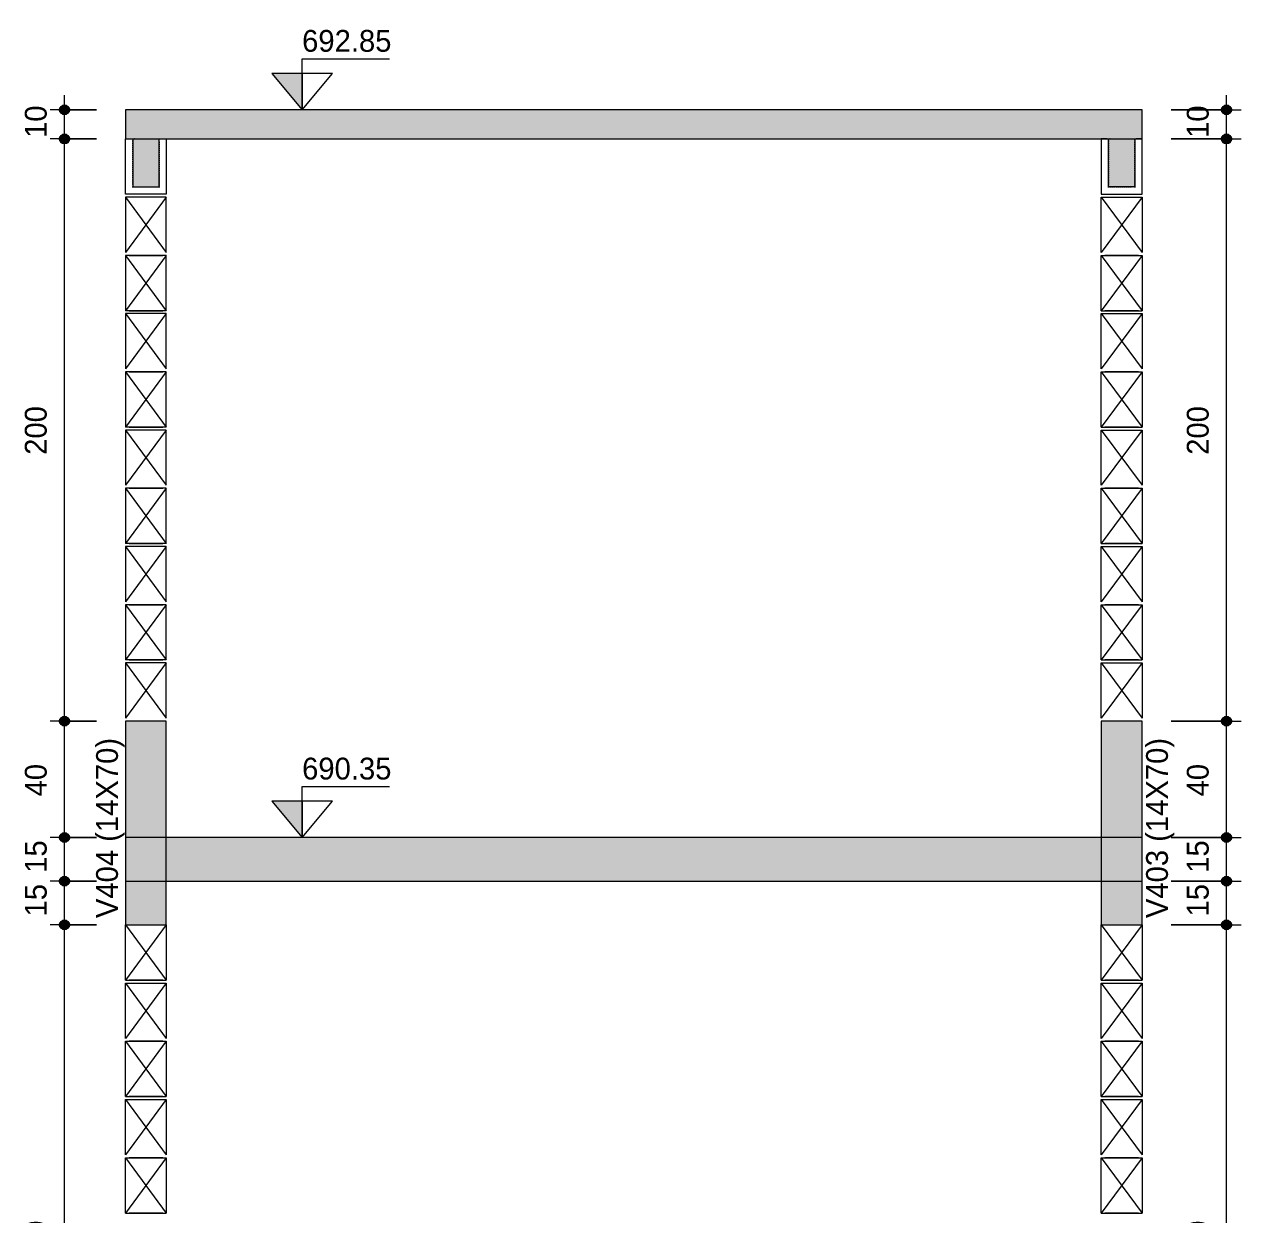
# Model space of a CAD drawing. Header units: centimetres. Extents: x 170 to 15941, y -2277 to 8860.
# Drawn here: x 10187.7 to 10608.3, y 2280.5 to 2689.3 of the extents above; entities that cross this region are included whole.
import ezdxf

# ---------------------------------------------------------------- set-up
doc = ezdxf.new("R2010")
doc.units = ezdxf.units.CM
doc.linetypes.add('Pontilhada', pattern=[0.6, 0, -0.6])
for name, color, linetype, lineweight, true_color in [('A-ANNO-DIMS-1', 1, 'Continuous', 9, 0xff0000), ('A-FLOR-1', 251, 'Continuous', 9, 0x505050), ('S-BEAM-2', 8, 'Continuous', 9, 0x7f7f7f), ('S-BEAM-3', 7, 'Pontilhada', 9, 0xffffff), ('S-BEAM-4', 9, 'Pontilhada', 9, 0xc0c0c0)]:
    doc.layers.add(name, color=color, linetype=linetype, lineweight=lineweight, true_color=true_color)
for name, color, linetype, lineweight in [('A-ANNO-DIMS-50', 7, 'Continuous', 9), ('A-FLOR-2', 7, 'Continuous', 20), ('G-ANNO-DIMS', 7, 'Continuous', 9), ('G-ANNO-TEXT', 7, 'Continuous', 9), ('S-BEAM', 7, 'Continuous', 9), ('S-BEAM-1', 7, 'Continuous', 13), ('S-BEAM-6', 7, 'Continuous', 20)]:
    doc.layers.add(name, color=color, linetype=linetype, lineweight=lineweight)
doc.styles.add('Bahnschrift_7', font='', dxfattribs={"height": 7.5})
doc.styles.get('Bahnschrift_7').set_extended_font_data('Bahnschrift')
doc.dimstyles.new('COTA_LINEAR_3', dxfattribs={"dimscale": 30.48, "dimtxt": 8.33133, "dimasz": 0.393701, "dimexe": 0.164042, "dimexo": 0.328084, "dimgap": 0.131234, "dimtad": 1, "dimdec": 0, "dimzin": 0, "dimdsep": 46, "dimtxsty": 'Bahnschrift_7', "dimblk1": 'DOTSMALL', "dimblk2": 'DOTSMALL', "dimsah": 1, "dimcen": 0.09, "dimdle": 0.164042, "dimazin": 0, "dimtfac": 1, "dimtdec": 4, "dimtix": 1, "dimtmove": 0, "dimatfit": 3, "dimfxl": 1, "dimtvp": 1, "dimtolj": 1, "dimtzin": 0, "dimarcsym": 2})

# ---------------------------------------------------------------- blocks, each defined once
blk = doc.blocks.new('LEONE - BLOCO 14X39X1 - LEONE - BLOCO 14X39X19-V19-CORTE A-COB')
at = {"layer": 'S-BEAM-1'}
for p, q in [((-100.63, 2200), (-86.63, 2181)), ((-86.63, 2200), (-100.63, 2181)), ((-100.63, 2181), (-100.63, 2200)), ((-100.63, 2200), (-86.63, 2200)), ((-86.63, 2200), (-86.63, 2181))]:
    blk.add_line(p, q, dxfattribs=at)
blk = doc.blocks.new('LEONE - BLOCO 14X39X1 - LEONE - BLOCO 14X39X19-V18-CORTE A-COB')
at = {"layer": 'S-BEAM-1'}
for p, q in [((1324.37, 2180), (1338.37, 2161)), ((1338.37, 2180), (1324.37, 2161)), ((1324.37, 2161), (1324.37, 2180)), ((1324.37, 2180), (1338.37, 2180)), ((1337.12, 2180), (1325.62, 2180)), ((1338.37, 2180), (1338.37, 2161)), ((1324.37, 2161), (1338.37, 2161))]:
    blk.add_line(p, q, dxfattribs=at)
blk = doc.blocks.new('LEONE - BLOCO 14X39X1 - LEONE - BLOCO 14X39X19-2886981-CORTE A-COB')
at = {"layer": 'S-BEAM-1'}
for p, q in [((1324.37, 2180), (1338.37, 2161)), ((1338.37, 2180), (1324.37, 2161)), ((1324.37, 2161), (1324.37, 2180)), ((1324.37, 2180), (1338.37, 2180)), ((1325.62, 2180), (1337.12, 2180)), ((1338.37, 2180), (1338.37, 2161)), ((1337.12, 2161), (1325.62, 2161))]:
    blk.add_line(p, q, dxfattribs=at)
blk = doc.blocks.new('LEONE - BLOCO CANALETA 14X39X1 - LEONE - BLOCO CANALETA 14X39X19-V25-CORTE A-COB')
at = {"layer": 'S-BEAM'}
for p, q in [((-100.63, 2650), (-100.63, 2631)), ((-86.63, 2631), (-86.63, 2650)), ((-100.63, 2631), (-86.63, 2631))]:
    blk.add_line(p, q, dxfattribs=at)
blk = doc.blocks.new('LEONE - BLOCO CANALETA 14X39X1 - LEONE - BLOCO CANALETA 14X39X19-2457813-CORTE A-COB')
at = {"layer": 'S-BEAM'}
for p, q in [((994.37, 2360), (994.37, 2341)), ((996.37, 2360), (994.37, 2360)), ((996.87, 2343.5), (996.87, 2360)), ((1005.87, 2360), (1005.87, 2343.5)), ((1008.37, 2360), (1006.37, 2360)), ((1008.37, 2341), (1008.37, 2360)), ((1005.87, 2343.5), (996.87, 2343.5)), ((994.37, 2341), (1008.37, 2341))]:
    blk.add_line(p, q, dxfattribs=at)
blk = doc.blocks.new('LEONE - BARRA GRAUTE CANALETA - LEONE - BARRA GRAUTE CANALETA-384534-CORTE A-COB')
at = {"layer": 'S-BEAM-4'}
blk.add_hatch(color=256, dxfattribs=at).paths.add_polyline_path([(1005.87, 2343.5), (1005.87, 2360), (996.87, 2360), (996.87, 2343.5)])
at = {"layer": 'S-BEAM-3'}
for p, q in [((1005.87, 2360), (996.87, 2360)), ((996.87, 2360), (996.87, 2343.5)), ((1005.87, 2343.5), (1005.87, 2360)), ((996.87, 2343.5), (1005.87, 2343.5))]:
    blk.add_line(p, q, dxfattribs=at)
blk = doc.blocks.new('LEONE - BLOCO 14X39X1 - LEONE - BLOCO 14X39X19-V31-CORTE A-COB')
at = {"layer": 'S-BEAM-1'}
for p, q in [((-100.63, 2380), (-86.63, 2361)), ((-86.63, 2380), (-100.63, 2361)), ((-100.63, 2361), (-100.63, 2380)), ((-86.63, 2380), (-86.63, 2361)), ((-100.63, 2361), (-86.63, 2361))]:
    blk.add_line(p, q, dxfattribs=at)
blk = doc.blocks.new('LEONE - BLOCO 14X39X1 - LEONE - BLOCO 14X39X19-V32-CORTE A-COB')
at = {"layer": 'S-BEAM-1'}
for p, q in [((-100.63, 2380), (-86.63, 2361)), ((-86.63, 2380), (-100.63, 2361)), ((-100.63, 2361), (-100.63, 2380)), ((-100.63, 2380), (-86.63, 2380)), ((-86.63, 2380), (-86.63, 2361)), ((-87.88, 2361), (-99.38, 2361))]:
    blk.add_line(p, q, dxfattribs=at)
blk = doc.blocks.new('LEONE - BLOCO 14X39X1 - LEONE - BLOCO 14X39X19-3073679-CORTE A-COB')
at = {"layer": 'S-BEAM-1'}
for p, q in [((-846.63, 2180), (-860.63, 2161)), ((-860.63, 2180), (-846.63, 2161)), ((-860.63, 2180), (-860.63, 2161)), ((-846.63, 2180), (-860.63, 2180)), ((-846.63, 2161), (-846.63, 2180))]:
    blk.add_line(p, q, dxfattribs=at)
blk = doc.blocks.new('LEONE - BLOCO 14X39X1 - LEONE - BLOCO 14X39X19-V28-CORTE A-COB')
at = {"layer": 'S-BEAM-1'}
for p, q in [((-846.63, 2200), (-860.63, 2181)), ((-860.63, 2200), (-846.63, 2181)), ((-860.63, 2200), (-860.63, 2181)), ((-846.63, 2200), (-860.63, 2200)), ((-859.38, 2200), (-847.88, 2200)), ((-846.63, 2181), (-846.63, 2200)), ((-846.63, 2181), (-860.63, 2181))]:
    blk.add_line(p, q, dxfattribs=at)
blk = doc.blocks.new('LEONE - BLOCO 14X39X1 - LEONE - BLOCO 14X39X19-V27-CORTE A-COB')
at = {"layer": 'S-BEAM-1'}
for p, q in [((-846.63, 2200), (-860.63, 2181)), ((-860.63, 2200), (-846.63, 2181)), ((-860.63, 2200), (-860.63, 2181)), ((-846.63, 2200), (-860.63, 2200)), ((-847.88, 2200), (-859.38, 2200)), ((-846.63, 2181), (-846.63, 2200)), ((-859.38, 2181), (-847.88, 2181))]:
    blk.add_line(p, q, dxfattribs=at)
blk = doc.blocks.new('LEONE - BLOCO CANALETA 14X39X1 - LEONE - BLOCO CANALETA 14X39X19-V60-CORTE A-COB')
at = {"layer": 'S-BEAM'}
for p, q in [((-435.63, 2631), (-435.63, 2650)), ((-421.63, 2650), (-421.63, 2631)), ((-421.63, 2631), (-435.63, 2631))]:
    blk.add_line(p, q, dxfattribs=at)
blk = doc.blocks.new('LEONE - BLOCO CANALETA 14X39X1 - LEONE - BLOCO CANALETA 14X39X19-3508886-CORTE A-COB')
at = {"layer": 'S-BEAM'}
for p, q in [((-860.63, 2341), (-860.63, 2360)), ((-860.63, 2360), (-858.63, 2360)), ((-858.13, 2360), (-858.13, 2343.5)), ((-849.13, 2343.5), (-849.13, 2360)), ((-848.63, 2360), (-846.63, 2360)), ((-846.63, 2360), (-846.63, 2341)), ((-858.13, 2343.5), (-849.13, 2343.5)), ((-846.63, 2341), (-860.63, 2341))]:
    blk.add_line(p, q, dxfattribs=at)
blk = doc.blocks.new('LEONE - BARRA GRAUTE CANALETA - LEONE - BARRA GRAUTE CANALETA-2549187-CORTE A-COB')
at = {"layer": 'S-BEAM-4'}
blk.add_hatch(color=256, dxfattribs=at).paths.add_polyline_path([(-849.13, 2343.5), (-849.13, 2360), (-858.13, 2360), (-858.13, 2343.5)])
at = {"layer": 'S-BEAM-3'}
for p, q in [((-849.13, 2360), (-858.13, 2360)), ((-858.13, 2360), (-858.13, 2343.5)), ((-849.13, 2343.5), (-849.13, 2360)), ((-858.13, 2343.5), (-849.13, 2343.5))]:
    blk.add_line(p, q, dxfattribs=at)
blk = doc.blocks.new('DIMBLOCK422-CORTE A-COB')
at = {"layer": 'A-ANNO-DIMS-50', "lineweight": 35, "true_color": 0xff0000}
h = blk.add_hatch(color=1, dxfattribs=at)
edge = h.paths.add_edge_path()
edge.add_arc((10600.39, 2380), 1.5, 0, 360)
h = blk.add_hatch(color=1, dxfattribs=at)
edge = h.paths.add_edge_path()
edge.add_arc((10600.39, 2160), 1.5, 0, 360)
at = {"layer": 'A-ANNO-DIMS-50', "color": 1, "true_color": 0xff0000}
for p, q in [((10581.37, 2380), (10605.39, 2380)), ((10600.39, 2380), (10581.37, 2380)), ((10600.39, 2160), (10600.39, 2380)), ((10608.27, 2160), (10595.39, 2160)), ((10600.39, 2160), (10608.27, 2160))]:
    blk.add_line(p, q, dxfattribs=at)
at = {"layer": 'A-ANNO-DIMS-50', "color": 1, "lineweight": 35, "true_color": 0xff0000}
for centre in [(10600.39, 2380), (10600.39, 2160)]:
    blk.add_circle(centre, 1.5, dxfattribs=at)
at = {"layer": 'A-ANNO-DIMS-50', "color": 0, "insert": (10586.75, 2261.67), "char_height": 7.5, "width": 19.9952, "attachment_point": 1, "rotation": 90, "line_spacing_factor": 1.009858, "style": 'Bahnschrift_7'}
blk.add_mtext('220', dxfattribs=at)
blk = doc.blocks.new('_DotSmall')
at = {"color": 0, "linetype": 'ByBlock', "const_width": 0.5}
blk.add_lwpolyline([(-0.0625, 0, 1), (0.0625, 0, 1)], format="xyb", close=True, dxfattribs=at)
blk = doc.blocks.new('DIMBLOCK423-CORTE A-COB')
at = {"layer": 'A-ANNO-DIMS-50', "lineweight": 35, "true_color": 0xff0000}
h = blk.add_hatch(color=1, dxfattribs=at)
edge = h.paths.add_edge_path()
edge.add_arc((10600.39, 2395), 1.5, 0, 360)
h = blk.add_hatch(color=1, dxfattribs=at)
edge = h.paths.add_edge_path()
edge.add_arc((10600.39, 2380), 1.5, 0, 360)
at = {"layer": 'A-ANNO-DIMS-50', "color": 1, "true_color": 0xff0000}
for p, q in [((10581.37, 2395), (10605.39, 2395)), ((10600.39, 2395), (10581.37, 2395)), ((10600.39, 2380), (10600.39, 2395)), ((10581.37, 2380), (10605.39, 2380)), ((10600.39, 2380), (10581.37, 2380))]:
    blk.add_line(p, q, dxfattribs=at)
at = {"layer": 'A-ANNO-DIMS-50', "color": 1, "lineweight": 35, "true_color": 0xff0000}
for centre in [(10600.39, 2395), (10600.39, 2380)]:
    blk.add_circle(centre, 1.5, dxfattribs=at)
at = {"layer": 'A-ANNO-DIMS-50', "color": 0, "insert": (10586.75, 2382.89), "char_height": 7.5, "width": 11.0579, "attachment_point": 1, "rotation": 90, "line_spacing_factor": 1.009858, "style": 'Bahnschrift_7'}
blk.add_mtext('15', dxfattribs=at)
blk = doc.blocks.new('DIMBLOCK424-CORTE A-COB')
at = {"layer": 'A-ANNO-DIMS-50', "lineweight": 35, "true_color": 0xff0000}
h = blk.add_hatch(color=1, dxfattribs=at)
edge = h.paths.add_edge_path()
edge.add_arc((10600.39, 2410), 1.5, 0, 360)
h = blk.add_hatch(color=1, dxfattribs=at)
edge = h.paths.add_edge_path()
edge.add_arc((10600.39, 2395), 1.5, 0, 360)
at = {"layer": 'A-ANNO-DIMS-50', "color": 1, "true_color": 0xff0000}
for p, q in [((10581.37, 2410), (10605.39, 2410)), ((10600.39, 2410), (10581.37, 2410)), ((10600.39, 2395), (10600.39, 2410)), ((10581.37, 2395), (10605.39, 2395)), ((10600.39, 2395), (10581.37, 2395))]:
    blk.add_line(p, q, dxfattribs=at)
at = {"layer": 'A-ANNO-DIMS-50', "color": 1, "lineweight": 35, "true_color": 0xff0000}
for centre in [(10600.39, 2410), (10600.39, 2395)]:
    blk.add_circle(centre, 1.5, dxfattribs=at)
at = {"layer": 'A-ANNO-DIMS-50', "color": 0, "insert": (10586.75, 2397.89), "char_height": 7.5, "width": 11.0579, "attachment_point": 1, "rotation": 90, "line_spacing_factor": 1.009858, "style": 'Bahnschrift_7'}
blk.add_mtext('15', dxfattribs=at)
blk = doc.blocks.new('DIMBLOCK425-CORTE A-COB')
at = {"layer": 'A-ANNO-DIMS-50', "lineweight": 35, "true_color": 0xff0000}
h = blk.add_hatch(color=1, dxfattribs=at)
edge = h.paths.add_edge_path()
edge.add_arc((10600.39, 2450), 1.5, 0, 360)
h = blk.add_hatch(color=1, dxfattribs=at)
edge = h.paths.add_edge_path()
edge.add_arc((10600.39, 2410), 1.5, 0, 360)
at = {"layer": 'A-ANNO-DIMS-50', "color": 1, "true_color": 0xff0000}
for p, q in [((10581.37, 2450), (10605.39, 2450)), ((10600.39, 2450), (10581.37, 2450)), ((10600.39, 2410), (10600.39, 2450)), ((10581.37, 2410), (10605.39, 2410)), ((10600.39, 2410), (10581.37, 2410))]:
    blk.add_line(p, q, dxfattribs=at)
at = {"layer": 'A-ANNO-DIMS-50', "color": 1, "lineweight": 35, "true_color": 0xff0000}
for centre in [(10600.39, 2450), (10600.39, 2410)]:
    blk.add_circle(centre, 1.5, dxfattribs=at)
at = {"layer": 'A-ANNO-DIMS-50', "color": 0, "insert": (10586.75, 2424.13), "char_height": 7.5, "width": 14.0875, "attachment_point": 1, "rotation": 90, "line_spacing_factor": 1.009858, "style": 'Bahnschrift_7'}
blk.add_mtext('40', dxfattribs=at)
blk = doc.blocks.new('DIMBLOCK426-CORTE A-COB')
at = {"layer": 'A-ANNO-DIMS-50', "lineweight": 35, "true_color": 0xff0000}
h = blk.add_hatch(color=1, dxfattribs=at)
edge = h.paths.add_edge_path()
edge.add_arc((10600.39, 2650), 1.5, 0, 360)
h = blk.add_hatch(color=1, dxfattribs=at)
edge = h.paths.add_edge_path()
edge.add_arc((10600.39, 2450), 1.5, 0, 360)
at = {"layer": 'A-ANNO-DIMS-50', "color": 1, "true_color": 0xff0000}
for p, q in [((10581.37, 2650), (10605.39, 2650)), ((10600.39, 2650), (10581.37, 2650)), ((10600.39, 2450), (10600.39, 2650)), ((10581.37, 2450), (10605.39, 2450)), ((10600.39, 2450), (10581.37, 2450))]:
    blk.add_line(p, q, dxfattribs=at)
at = {"layer": 'A-ANNO-DIMS-50', "color": 1, "lineweight": 35, "true_color": 0xff0000}
for centre in [(10600.39, 2650), (10600.39, 2450)]:
    blk.add_circle(centre, 1.5, dxfattribs=at)
at = {"layer": 'A-ANNO-DIMS-50', "color": 0, "insert": (10586.75, 2541.48), "char_height": 7.5, "width": 20.4496, "attachment_point": 1, "rotation": 90, "line_spacing_factor": 1.009858, "style": 'Bahnschrift_7'}
blk.add_mtext('200', dxfattribs=at)
blk = doc.blocks.new('DIMBLOCK427-CORTE A-COB')
at = {"layer": 'A-ANNO-DIMS-50', "lineweight": 35, "true_color": 0xff0000}
h = blk.add_hatch(color=1, dxfattribs=at)
edge = h.paths.add_edge_path()
edge.add_arc((10600.39, 2660), 1.5, 0, 360)
h = blk.add_hatch(color=1, dxfattribs=at)
edge = h.paths.add_edge_path()
edge.add_arc((10600.39, 2650), 1.5, 0, 360)
at = {"layer": 'A-ANNO-DIMS-50', "color": 1, "true_color": 0xff0000}
for p, q in [((10600.39, 2650), (10600.39, 2665)), ((10581.37, 2660), (10605.39, 2660)), ((10600.39, 2660), (10581.37, 2660)), ((10581.37, 2650), (10605.39, 2650)), ((10600.39, 2650), (10581.37, 2650))]:
    blk.add_line(p, q, dxfattribs=at)
at = {"layer": 'A-ANNO-DIMS-50', "color": 1, "lineweight": 35, "true_color": 0xff0000}
for centre in [(10600.39, 2660), (10600.39, 2650)]:
    blk.add_circle(centre, 1.5, dxfattribs=at)
at = {"layer": 'A-ANNO-DIMS-50', "color": 0, "insert": (10586.75, 2650.33), "char_height": 7.5, "width": 11.2094, "attachment_point": 1, "rotation": 90, "line_spacing_factor": 1.009858, "style": 'Bahnschrift_7'}
blk.add_mtext('10', dxfattribs=at)
blk = doc.blocks.new('DIMBLOCK450-CORTE A-COB')
at = {"layer": 'A-ANNO-DIMS-50', "lineweight": 35, "true_color": 0xff0000}
h = blk.add_hatch(color=1, dxfattribs=at)
edge = h.paths.add_edge_path()
edge.add_arc((10201.43, 2380), 1.5, 0, 360)
h = blk.add_hatch(color=1, dxfattribs=at)
edge = h.paths.add_edge_path()
edge.add_arc((10201.43, 2160), 1.5, 0, 360)
at = {"layer": 'A-ANNO-DIMS-50', "color": 1, "true_color": 0xff0000}
for p, q in [((10212.37, 2380), (10196.43, 2380)), ((10201.43, 2160), (10201.43, 2380)), ((10201.43, 2380), (10212.37, 2380)), ((10209.31, 2160), (10196.43, 2160)), ((10201.43, 2160), (10209.31, 2160))]:
    blk.add_line(p, q, dxfattribs=at)
at = {"layer": 'A-ANNO-DIMS-50', "color": 1, "lineweight": 35, "true_color": 0xff0000}
for centre in [(10201.43, 2380), (10201.43, 2160)]:
    blk.add_circle(centre, 1.5, dxfattribs=at)
at = {"layer": 'A-ANNO-DIMS-50', "color": 0, "insert": (10187.79, 2261.67), "char_height": 7.5, "width": 19.9952, "attachment_point": 1, "rotation": 90, "line_spacing_factor": 1.009858, "style": 'Bahnschrift_7'}
blk.add_mtext('220', dxfattribs=at)
blk = doc.blocks.new('DIMBLOCK451-CORTE A-COB')
at = {"layer": 'A-ANNO-DIMS-50', "lineweight": 35, "true_color": 0xff0000}
h = blk.add_hatch(color=1, dxfattribs=at)
edge = h.paths.add_edge_path()
edge.add_arc((10201.43, 2395), 1.5, 0, 360)
h = blk.add_hatch(color=1, dxfattribs=at)
edge = h.paths.add_edge_path()
edge.add_arc((10201.43, 2380), 1.5, 0, 360)
at = {"layer": 'A-ANNO-DIMS-50', "color": 1, "true_color": 0xff0000}
for p, q in [((10212.37, 2395), (10196.43, 2395)), ((10201.43, 2380), (10201.43, 2395)), ((10201.43, 2395), (10212.37, 2395)), ((10212.37, 2380), (10196.43, 2380)), ((10201.43, 2380), (10212.37, 2380))]:
    blk.add_line(p, q, dxfattribs=at)
at = {"layer": 'A-ANNO-DIMS-50', "color": 1, "lineweight": 35, "true_color": 0xff0000}
for centre in [(10201.43, 2395), (10201.43, 2380)]:
    blk.add_circle(centre, 1.5, dxfattribs=at)
at = {"layer": 'A-ANNO-DIMS-50', "color": 0, "insert": (10187.79, 2382.89), "char_height": 7.5, "width": 11.0579, "attachment_point": 1, "rotation": 90, "line_spacing_factor": 1.009858, "style": 'Bahnschrift_7'}
blk.add_mtext('15', dxfattribs=at)
blk = doc.blocks.new('DIMBLOCK452-CORTE A-COB')
at = {"layer": 'A-ANNO-DIMS-50', "lineweight": 35, "true_color": 0xff0000}
h = blk.add_hatch(color=1, dxfattribs=at)
edge = h.paths.add_edge_path()
edge.add_arc((10201.43, 2410), 1.5, 0, 360)
h = blk.add_hatch(color=1, dxfattribs=at)
edge = h.paths.add_edge_path()
edge.add_arc((10201.43, 2395), 1.5, 0, 360)
at = {"layer": 'A-ANNO-DIMS-50', "color": 1, "true_color": 0xff0000}
for p, q in [((10212.37, 2410), (10196.43, 2410)), ((10201.43, 2395), (10201.43, 2410)), ((10201.43, 2410), (10212.37, 2410)), ((10212.37, 2395), (10196.43, 2395)), ((10201.43, 2395), (10212.37, 2395))]:
    blk.add_line(p, q, dxfattribs=at)
at = {"layer": 'A-ANNO-DIMS-50', "color": 1, "lineweight": 35, "true_color": 0xff0000}
for centre in [(10201.43, 2410), (10201.43, 2395)]:
    blk.add_circle(centre, 1.5, dxfattribs=at)
at = {"layer": 'A-ANNO-DIMS-50', "color": 0, "insert": (10187.79, 2397.89), "char_height": 7.5, "width": 11.0579, "attachment_point": 1, "rotation": 90, "line_spacing_factor": 1.009858, "style": 'Bahnschrift_7'}
blk.add_mtext('15', dxfattribs=at)
blk = doc.blocks.new('DIMBLOCK453-CORTE A-COB')
at = {"layer": 'A-ANNO-DIMS-50', "lineweight": 35, "true_color": 0xff0000}
h = blk.add_hatch(color=1, dxfattribs=at)
edge = h.paths.add_edge_path()
edge.add_arc((10201.43, 2450), 1.5, 0, 360)
h = blk.add_hatch(color=1, dxfattribs=at)
edge = h.paths.add_edge_path()
edge.add_arc((10201.43, 2410), 1.5, 0, 360)
at = {"layer": 'A-ANNO-DIMS-50', "color": 1, "true_color": 0xff0000}
for p, q in [((10212.37, 2450), (10196.43, 2450)), ((10201.43, 2410), (10201.43, 2450)), ((10201.43, 2450), (10212.37, 2450)), ((10212.37, 2410), (10196.43, 2410)), ((10201.43, 2410), (10212.37, 2410))]:
    blk.add_line(p, q, dxfattribs=at)
at = {"layer": 'A-ANNO-DIMS-50', "color": 1, "lineweight": 35, "true_color": 0xff0000}
for centre in [(10201.43, 2450), (10201.43, 2410)]:
    blk.add_circle(centre, 1.5, dxfattribs=at)
at = {"layer": 'A-ANNO-DIMS-50', "color": 0, "insert": (10187.79, 2424.13), "char_height": 7.5, "width": 14.0875, "attachment_point": 1, "rotation": 90, "line_spacing_factor": 1.009858, "style": 'Bahnschrift_7'}
blk.add_mtext('40', dxfattribs=at)
blk = doc.blocks.new('DIMBLOCK454-CORTE A-COB')
at = {"layer": 'A-ANNO-DIMS-50', "lineweight": 35, "true_color": 0xff0000}
h = blk.add_hatch(color=1, dxfattribs=at)
edge = h.paths.add_edge_path()
edge.add_arc((10201.43, 2650), 1.5, 0, 360)
h = blk.add_hatch(color=1, dxfattribs=at)
edge = h.paths.add_edge_path()
edge.add_arc((10201.43, 2450), 1.5, 0, 360)
at = {"layer": 'A-ANNO-DIMS-50', "color": 1, "true_color": 0xff0000}
for p, q in [((10212.37, 2650), (10196.43, 2650)), ((10201.43, 2450), (10201.43, 2650)), ((10201.43, 2650), (10212.37, 2650)), ((10212.37, 2450), (10196.43, 2450)), ((10201.43, 2450), (10212.37, 2450))]:
    blk.add_line(p, q, dxfattribs=at)
at = {"layer": 'A-ANNO-DIMS-50', "color": 1, "lineweight": 35, "true_color": 0xff0000}
for centre in [(10201.43, 2650), (10201.43, 2450)]:
    blk.add_circle(centre, 1.5, dxfattribs=at)
at = {"layer": 'A-ANNO-DIMS-50', "color": 0, "insert": (10187.79, 2541.48), "char_height": 7.5, "width": 20.4496, "attachment_point": 1, "rotation": 90, "line_spacing_factor": 1.009858, "style": 'Bahnschrift_7'}
blk.add_mtext('200', dxfattribs=at)
blk = doc.blocks.new('DIMBLOCK455-CORTE A-COB')
at = {"layer": 'A-ANNO-DIMS-50', "lineweight": 35, "true_color": 0xff0000}
h = blk.add_hatch(color=1, dxfattribs=at)
edge = h.paths.add_edge_path()
edge.add_arc((10201.43, 2660), 1.5, 0, 360)
h = blk.add_hatch(color=1, dxfattribs=at)
edge = h.paths.add_edge_path()
edge.add_arc((10201.43, 2650), 1.5, 0, 360)
at = {"layer": 'A-ANNO-DIMS-50', "color": 1, "true_color": 0xff0000}
for p, q in [((10201.43, 2650), (10201.43, 2665)), ((10212.37, 2660), (10196.43, 2660)), ((10201.43, 2660), (10212.37, 2660)), ((10212.37, 2650), (10196.43, 2650)), ((10201.43, 2650), (10212.37, 2650))]:
    blk.add_line(p, q, dxfattribs=at)
at = {"layer": 'A-ANNO-DIMS-50', "color": 1, "lineweight": 35, "true_color": 0xff0000}
for centre in [(10201.43, 2660), (10201.43, 2650)]:
    blk.add_circle(centre, 1.5, dxfattribs=at)
at = {"layer": 'A-ANNO-DIMS-50', "color": 0, "insert": (10187.79, 2650.33), "char_height": 7.5, "width": 11.2094, "attachment_point": 1, "rotation": 90, "line_spacing_factor": 1.009858, "style": 'Bahnschrift_7'}
blk.add_mtext('10', dxfattribs=at)
blk = doc.blocks.new('Elevações de ponto - Cabeça de nível - corte-3478671-CORTE A-COB')
at = {"layer": 'G-ANNO-DIMS'}
blk.add_hatch(color=256, dxfattribs=at).paths.add_polyline_path([(-374.97, 2672.5), (-374.97, 2660), (-385.36, 2672.5)])
for p, q in [((-374.97, 2677.5), (-344.97, 2677.5)), ((-374.97, 2672.5), (-374.97, 2677.5)), ((-385.36, 2672.5), (-374.97, 2660)), ((-374.97, 2672.5), (-385.36, 2672.5)), ((-385.36, 2672.5), (-374.97, 2660)), ((-374.97, 2672.5), (-374.97, 2660)), ((-374.97, 2660), (-364.58, 2672.5)), ((-364.58, 2672.5), (-374.97, 2672.5)), ((-374.97, 2660), (-374.97, 2672.5))]:
    blk.add_line(p, q, dxfattribs=at)

msp = doc.modelspace()

# ---------------------------------------------------------------- hatches: boundary and pattern name
at = {"layer": 'A-FLOR-1'}
for points in [[(10236.37, 2650), (10571.37, 2650), (10571.37, 2660), (10222.37, 2660), (10222.37, 2650)], [(10236.37, 2395), (10571.37, 2395), (10571.37, 2410), (10222.37, 2410), (10222.37, 2395)]]:
    msp.add_hatch(color=256, dxfattribs=at).paths.add_polyline_path(points)
at = {"layer": 'S-BEAM-2'}
h = msp.add_hatch(color=256, dxfattribs=at)
h.paths.add_polyline_path([(10222.37, 2380), (10236.37, 2380), (10236.37, 2395), (10222.37, 2395)])
h.paths.add_polyline_path([(10222.37, 2410), (10236.37, 2410), (10236.37, 2450), (10222.37, 2450)])
h = msp.add_hatch(color=256, dxfattribs=at)
h.paths.add_polyline_path([(10557.37, 2380), (10571.37, 2380), (10571.37, 2395), (10557.37, 2395)])
h.paths.add_polyline_path([(10557.37, 2410), (10571.37, 2410), (10571.37, 2450), (10557.37, 2450)])

# ---------------------------------------------------------------- linework, layer by layer
at = {"layer": 'A-FLOR-2'}
for p, q in [((10571.37, 2660), (10222.37, 2660)), ((10222.37, 2660), (10222.37, 2650)), ((10571.37, 2650), (10571.37, 2660)), ((10222.37, 2650), (10571.37, 2650)), ((10571.37, 2410), (10222.37, 2410)), ((10222.37, 2410), (10222.37, 2395)), ((10571.37, 2395), (10571.37, 2410)), ((10222.37, 2395), (10571.37, 2395))]:
    msp.add_line(p, q, dxfattribs=at)
at = {"layer": 'S-BEAM-6'}
for p, q in [((10236.37, 2450), (10222.37, 2450)), ((10222.37, 2450), (10222.37, 2380)), ((10236.37, 2380), (10236.37, 2450)), ((10571.37, 2450), (10557.37, 2450)), ((10557.37, 2450), (10557.37, 2380)), ((10571.37, 2380), (10571.37, 2450)), ((10222.37, 2380), (10236.37, 2380)), ((10557.37, 2380), (10571.37, 2380))]:
    msp.add_line(p, q, dxfattribs=at)

# ---------------------------------------------------------------- block references
at = {"layer": 'G-ANNO-DIMS'}
for p in [(10658, 0), (10658, -250)]:
    msp.add_blockref('Elevações de ponto - Cabeça de nível - corte-3478671-CORTE A-COB', p, dxfattribs=at)
at = {"layer": 'S-BEAM'}
for name, p in [('LEONE - BLOCO CANALETA 14X39X1 - LEONE - BLOCO CANALETA 14X39X19-V60-CORTE A-COB', (10658, 0)), ('LEONE - BLOCO CANALETA 14X39X1 - LEONE - BLOCO CANALETA 14X39X19-3508886-CORTE A-COB', (11083, 290)), ('LEONE - BLOCO CANALETA 14X39X1 - LEONE - BLOCO CANALETA 14X39X19-V25-CORTE A-COB', (10658, 0)), ('LEONE - BLOCO CANALETA 14X39X1 - LEONE - BLOCO CANALETA 14X39X19-2457813-CORTE A-COB', (9563, 290)), ('LEONE - BLOCO 14X39X1 - LEONE - BLOCO 14X39X19-V28-CORTE A-COB', (11083, 410)), ('LEONE - BLOCO 14X39X1 - LEONE - BLOCO 14X39X19-V18-CORTE A-COB', (9233, 430)), ('LEONE - BLOCO 14X39X1 - LEONE - BLOCO 14X39X19-V28-CORTE A-COB', (11083, 370)), ('LEONE - BLOCO 14X39X1 - LEONE - BLOCO 14X39X19-V18-CORTE A-COB', (9233, 390)), ('LEONE - BLOCO 14X39X1 - LEONE - BLOCO 14X39X19-V28-CORTE A-COB', (11083, 330)), ('LEONE - BLOCO 14X39X1 - LEONE - BLOCO 14X39X19-V18-CORTE A-COB', (9233, 350)), ('LEONE - BLOCO 14X39X1 - LEONE - BLOCO 14X39X19-V28-CORTE A-COB', (11083, 290)), ('LEONE - BLOCO 14X39X1 - LEONE - BLOCO 14X39X19-V18-CORTE A-COB', (9233, 310)), ('LEONE - BLOCO 14X39X1 - LEONE - BLOCO 14X39X19-V31-CORTE A-COB', (10323, 0)), ('LEONE - BLOCO 14X39X1 - LEONE - BLOCO 14X39X19-V31-CORTE A-COB', (10658, 0)), ('LEONE - BLOCO 14X39X1 - LEONE - BLOCO 14X39X19-V18-CORTE A-COB', (8898, 160)), ('LEONE - BLOCO 14X39X1 - LEONE - BLOCO 14X39X19-V18-CORTE A-COB', (9233, 160)), ('LEONE - BLOCO 14X39X1 - LEONE - BLOCO 14X39X19-V18-CORTE A-COB', (8898, 120)), ('LEONE - BLOCO 14X39X1 - LEONE - BLOCO 14X39X19-V18-CORTE A-COB', (9233, 120))]:
    msp.add_blockref(name, p, dxfattribs=at)
at = {"layer": 'S-BEAM-1'}
for name, p in [('LEONE - BLOCO 14X39X1 - LEONE - BLOCO 14X39X19-3073679-CORTE A-COB', (11083, 450)), ('LEONE - BLOCO 14X39X1 - LEONE - BLOCO 14X39X19-V19-CORTE A-COB', (10658, 430)), ('LEONE - BLOCO 14X39X1 - LEONE - BLOCO 14X39X19-V27-CORTE A-COB', (11083, 410)), ('LEONE - BLOCO 14X39X1 - LEONE - BLOCO 14X39X19-2886981-CORTE A-COB', (9233, 430)), ('LEONE - BLOCO 14X39X1 - LEONE - BLOCO 14X39X19-3073679-CORTE A-COB', (11083, 410)), ('LEONE - BLOCO 14X39X1 - LEONE - BLOCO 14X39X19-V19-CORTE A-COB', (10658, 390)), ('LEONE - BLOCO 14X39X1 - LEONE - BLOCO 14X39X19-V27-CORTE A-COB', (11083, 370)), ('LEONE - BLOCO 14X39X1 - LEONE - BLOCO 14X39X19-2886981-CORTE A-COB', (9233, 390)), ('LEONE - BLOCO 14X39X1 - LEONE - BLOCO 14X39X19-3073679-CORTE A-COB', (11083, 370)), ('LEONE - BLOCO 14X39X1 - LEONE - BLOCO 14X39X19-V19-CORTE A-COB', (10658, 350)), ('LEONE - BLOCO 14X39X1 - LEONE - BLOCO 14X39X19-V27-CORTE A-COB', (11083, 330)), ('LEONE - BLOCO 14X39X1 - LEONE - BLOCO 14X39X19-2886981-CORTE A-COB', (9233, 350)), ('LEONE - BLOCO 14X39X1 - LEONE - BLOCO 14X39X19-3073679-CORTE A-COB', (11083, 330)), ('LEONE - BLOCO 14X39X1 - LEONE - BLOCO 14X39X19-V19-CORTE A-COB', (10658, 310)), ('LEONE - BLOCO 14X39X1 - LEONE - BLOCO 14X39X19-V27-CORTE A-COB', (11083, 290)), ('LEONE - BLOCO 14X39X1 - LEONE - BLOCO 14X39X19-2886981-CORTE A-COB', (9233, 310)), ('LEONE - BLOCO 14X39X1 - LEONE - BLOCO 14X39X19-3073679-CORTE A-COB', (11083, 290)), ('LEONE - BLOCO 14X39X1 - LEONE - BLOCO 14X39X19-V19-CORTE A-COB', (10658, 270)), ('LEONE - BLOCO 14X39X1 - LEONE - BLOCO 14X39X19-V32-CORTE A-COB', (10323, 0)), ('LEONE - BLOCO 14X39X1 - LEONE - BLOCO 14X39X19-V32-CORTE A-COB', (10658, 0)), ('LEONE - BLOCO 14X39X1 - LEONE - BLOCO 14X39X19-V19-CORTE A-COB', (10323, 160)), ('LEONE - BLOCO 14X39X1 - LEONE - BLOCO 14X39X19-V19-CORTE A-COB', (10658, 160)), ('LEONE - BLOCO 14X39X1 - LEONE - BLOCO 14X39X19-2886981-CORTE A-COB', (8898, 160)), ('LEONE - BLOCO 14X39X1 - LEONE - BLOCO 14X39X19-2886981-CORTE A-COB', (9233, 160)), ('LEONE - BLOCO 14X39X1 - LEONE - BLOCO 14X39X19-V19-CORTE A-COB', (10323, 120)), ('LEONE - BLOCO 14X39X1 - LEONE - BLOCO 14X39X19-V19-CORTE A-COB', (10658, 120)), ('LEONE - BLOCO 14X39X1 - LEONE - BLOCO 14X39X19-2886981-CORTE A-COB', (8898, 120)), ('LEONE - BLOCO 14X39X1 - LEONE - BLOCO 14X39X19-2886981-CORTE A-COB', (9233, 120))]:
    msp.add_blockref(name, p, dxfattribs=at)
at = {"layer": 'S-BEAM-3'}
for name, p in [('LEONE - BARRA GRAUTE CANALETA - LEONE - BARRA GRAUTE CANALETA-2549187-CORTE A-COB', (11083, 290)), ('LEONE - BARRA GRAUTE CANALETA - LEONE - BARRA GRAUTE CANALETA-384534-CORTE A-COB', (9563, 290))]:
    msp.add_blockref(name, p, dxfattribs=at)

# ---------------------------------------------------------------- texts
at = {"layer": 'G-ANNO-DIMS', "char_height": 7.5, "attachment_point": 1, "line_spacing_factor": 1.009858, "style": 'Bahnschrift_7'}
for s, insert, width in [('26.60', (10287.15, 2686.56), 29.292), ('24.10', (10287.81, 2436.56), 27.6924)]:
    msp.add_mtext(s, dxfattribs=dict(at, insert=insert, width=width))
at = {"layer": 'G-ANNO-TEXT', "char_height": 7.5, "attachment_point": 1, "rotation": 90, "style": 'Bahnschrift_7'}
for s, insert, width in [(' V404 (14X70)', (10212.26, 2379.54), 77.7637), (' V403 (14X70)', (10572.76, 2379.54), 77.3628)]:
    msp.add_mtext(s, dxfattribs=dict(at, insert=insert, width=width))

# ---------------------------------------------------------------- dimensions: what is measured, and where the dimension line sits
at = {"layer": 'A-ANNO-DIMS-1'}
for base, p1, p2, override, picture, middle in [((10201.43, 2660), (10222.37, 2650), (10222.37, 2660), {"dimpost": '<>', "dimfxl": 10}, 'DIMBLOCK455-CORTE A-COB', (10193.6, 2655)), ((10600.39, 2660), (10571.37, 2650), (10571.37, 2660), {"dimpost": '<>', "dimfxl": 10}, 'DIMBLOCK427-CORTE A-COB', (10592.56, 2655)), ((10201.43, 2650), (10222.37, 2450), (10222.37, 2650), {"dimpost": '<>', "dimfxl": 200}, 'DIMBLOCK454-CORTE A-COB', (10193.6, 2550)), ((10600.39, 2650), (10571.37, 2450), (10571.37, 2650), {"dimpost": '<>', "dimfxl": 200}, 'DIMBLOCK426-CORTE A-COB', (10592.56, 2550)), ((10201.43, 2450), (10222.37, 2410), (10222.37, 2450), {"dimpost": '<>', "dimfxl": 40}, 'DIMBLOCK453-CORTE A-COB', (10193.6, 2430)), ((10600.39, 2450), (10571.37, 2410), (10571.37, 2450), {"dimpost": '<>', "dimfxl": 40}, 'DIMBLOCK425-CORTE A-COB', (10592.56, 2430)), ((10201.43, 2410), (10222.37, 2395), (10222.37, 2410), {"dimpost": '<>', "dimfxl": 15}, 'DIMBLOCK452-CORTE A-COB', (10193.64, 2402.5)), ((10600.39, 2410), (10571.37, 2395), (10571.37, 2410), {"dimpost": '<>', "dimfxl": 15}, 'DIMBLOCK424-CORTE A-COB', (10592.6, 2402.5)), ((10201.43, 2395), (10222.37, 2380), (10222.37, 2395), {"dimpost": '<>', "dimfxl": 15}, 'DIMBLOCK451-CORTE A-COB', (10193.64, 2387.5)), ((10600.39, 2395), (10571.37, 2380), (10571.37, 2395), {"dimpost": '<>', "dimfxl": 15}, 'DIMBLOCK423-CORTE A-COB', (10592.6, 2387.5)), ((10201.43, 2380), (10199.31, 2160), (10222.37, 2380), {"dimpost": '<>', "dimfxl": 221.205469}, 'DIMBLOCK450-CORTE A-COB', (10193.6, 2270)), ((10600.39, 2380), (10598.27, 2160), (10571.37, 2380), {"dimpost": '<>', "dimfxl": 221.638278}, 'DIMBLOCK422-CORTE A-COB', (10592.56, 2270))]:
    dim = msp.add_linear_dim(base=base, p1=p1, p2=p2, angle=90, dimstyle='COTA_LINEAR_3', override=override, dxfattribs=at)
    dim.commit()
    dim.dimension.update_dxf_attribs({"geometry": picture, "text_midpoint": middle})

# ---------------------------------------------------------------- next in the draw order: texts
at = {"layer": 'G-ANNO-TEXT', "char_height": 7.5, "width": 36.4768, "attachment_point": 1, "style": 'Bahnschrift_7', "bg_fill": 3, "box_fill_scale": 1.25, "bg_fill_color": 9, "bg_fill_true_color": 13158600, "bg_fill_transparency": 0}
for s, insert in [('692.85', (10282.99, 2687.44)), ('690.35', (10282.99, 2437.44))]:
    msp.add_mtext(s, dxfattribs=dict(at, insert=insert))

doc.saveas('drawing.dxf')
